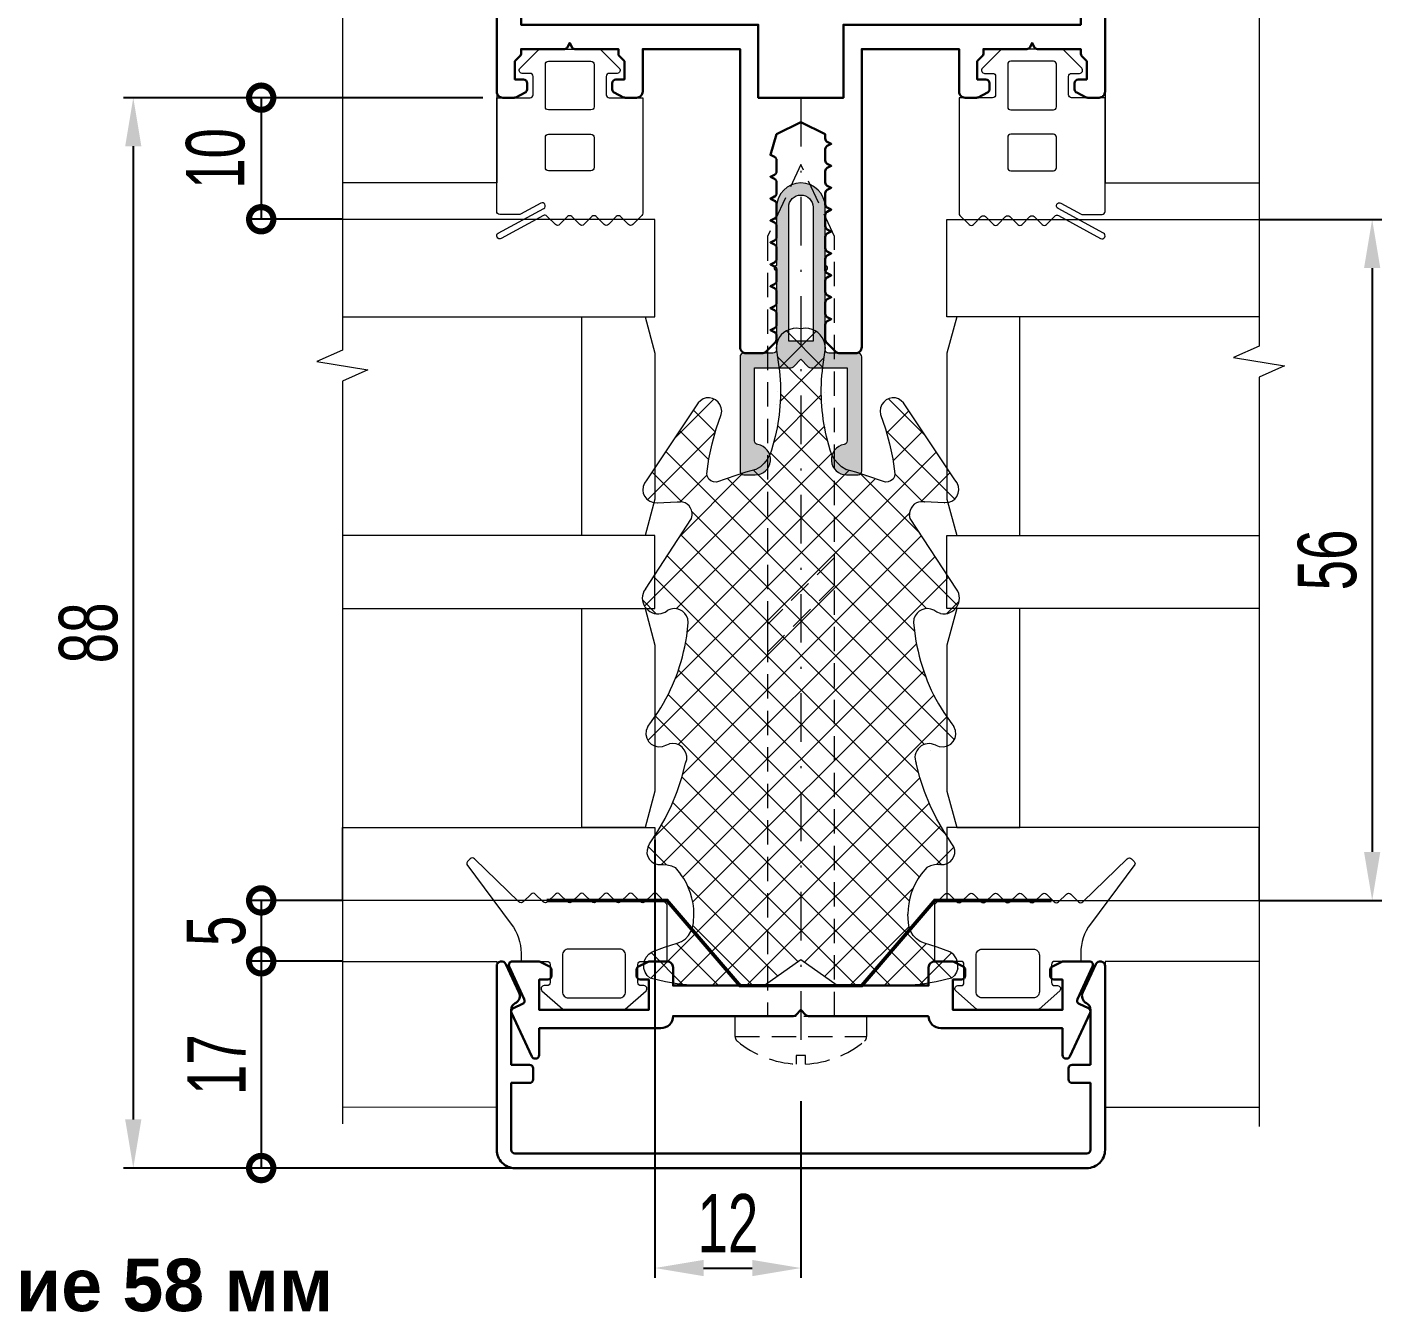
# Model space of a CAD drawing. Extents: x -37 to 8820, y -336 to 478.
# Drawn here: x 3818.7 to 3888.2, y 185.9 to 251.9 of the extents above; entities that cross this region are included whole.
import ezdxf

# ---------------------------------------------------------------- set-up
doc = ezdxf.new("R2010")
doc.units = 0
doc.header["$LTSCALE"] = 5
doc.linetypes.add('DASHDOT', pattern=[1, 0.5, -0.25, 0, -0.25])
doc.linetypes.add('HIDDEN', pattern=[0.375, 0.25, -0.125])
doc.layers.get('0').update_dxf_attribs({"linetype": 'CONTINUOUS', "lineweight": 30})
doc.layers.get('DEFPOINTS').update_dxf_attribs({"linetype": 'CONTINUOUS'})
for name, color, linetype, lineweight in [('1', 6, 'DASHDOT', 13), ('2', 3, 'HIDDEN', 13), ('Dimentions', 5, 'CONTINUOUS', 15), ('Glass', 5, 'CONTINUOUS', 20), ('Герлен', 7, 'CONTINUOUS', 60), ('Зигзаг', 1, 'CONTINUOUS', 15), ('Конструкции', 252, 'CONTINUOUS', 20), ('Текстовый', 7, 'CONTINUOUS', 9), ('Уплотнители', 1, 'CONTINUOUS', 20), ('Штриховка', 1, 'CONTINUOUS', 5)]:
    doc.layers.add(name, color=color, linetype=linetype, lineweight=lineweight)
doc.styles.add('3', font='RUSS.SHX', dxfattribs={"width": 0.7, "height": 3})
doc.styles.add('Каталожный', font='arial.ttf', dxfattribs={"height": 2.5})
doc.dimstyles.new('MX1_6', dxfattribs={"dimtxt": 3, "dimasz": 2.5, "dimexe": 0.5, "dimexo": 0, "dimgap": 0.8, "dimtad": 1, "dimlfac": 1.6, "dimdsep": 46, "dimtxsty": '3', "dimcen": 0, "dimclrd": 256, "dimclre": 256, "dimclrt": 256, "dimaunit": 1, "dimadec": 0, "dimazin": 0, "dimtfac": 1, "dimtmove": 0, "dimatfit": 1, "dimfxl": 1, "dimtvp": 1, "dimtolj": 1, "dimtzin": 0, "dimarcsym": 0})

# ---------------------------------------------------------------- blocks, each defined once
blk = doc.blocks.new('*D1475')
at = {"layer": 'DEFPOINTS', "color": 0, "linetype": 'Continuous', "transparency": 16777216}
for p in [(3850.901, 210.149), (3858.401, 196.717), (3858.401, 188.139)]:
    blk.add_point(p, dxfattribs=at)
at = {"layer": 'Dimentions', "linetype": 'Continuous', "lineweight": -2, "transparency": 16777216}
for p, q in [((3850.901, 210.149), (3850.901, 187.639)), ((3858.401, 196.717), (3858.401, 187.639)), ((3853.401, 188.139), (3855.901, 188.139))]:
    blk.add_line(p, q, dxfattribs=at)
at = {"layer": 'Dimentions', "linetype": 'Continuous', "transparency": 16777216}
for points in [[(3853.401, 188.556), (3853.401, 187.722), (3850.901, 188.139)], [(3855.901, 188.556), (3855.901, 187.722), (3858.401, 188.139)]]:
    blk.add_solid(points, dxfattribs=at)
at = {"layer": 'Dimentions', "linetype": 'Continuous', "transparency": 16777216, "insert": (3854.651, 190.439), "char_height": 3, "attachment_point": 5, "style": '3'}
blk.add_mtext('\\A1;12', dxfattribs=at)
blk = doc.blocks.new('*D1481')
at = {"layer": 'DEFPOINTS', "color": 0, "linetype": 'Continuous', "transparency": 16777216}
for p in [(3881.946, 242.024), (3881.946, 207.024), (3887.744, 207.024)]:
    blk.add_point(p, dxfattribs=at)
at = {"layer": 'Dimentions', "linetype": 'Continuous', "lineweight": -2, "transparency": 16777216}
for p, q in [((3881.946, 242.024), (3888.244, 242.024)), ((3887.744, 239.524), (3887.744, 209.524)), ((3881.946, 207.024), (3888.244, 207.024))]:
    blk.add_line(p, q, dxfattribs=at)
at = {"layer": 'Dimentions', "linetype": 'Continuous', "transparency": 16777216}
for points in [[(3887.327, 239.524), (3888.16, 239.524), (3887.744, 242.024)], [(3887.327, 209.524), (3888.16, 209.524), (3887.744, 207.024)]]:
    blk.add_solid(points, dxfattribs=at)
at = {"layer": 'Dimentions', "linetype": 'Continuous', "transparency": 16777216, "insert": (3885.444, 224.524), "char_height": 3, "attachment_point": 5, "rotation": 90, "style": '3'}
blk.add_mtext('\\A1;56', dxfattribs=at)
blk = doc.blocks.new('_DotSmall')
at = {"color": 0, "linetype": 'ByBlock', "const_width": 0.5}
blk.add_lwpolyline([(-0.0625, 0, 1), (0.0625, 0, 1)], format="xyb", close=True, dxfattribs=at)
blk = doc.blocks.new('*D1482')
at = {"layer": 'DEFPOINTS', "color": 0, "linetype": 'Continuous', "transparency": 16777216}
for p in [(3834.892, 207.03), (3830.681, 203.902), (3834.892, 203.902)]:
    blk.add_point(p, dxfattribs=at)
at = {"layer": 'Dimentions', "linetype": 'Continuous', "lineweight": -2, "transparency": 16777216}
for p, q in [((3834.892, 207.03), (3830.181, 207.03)), ((3830.681, 207.03), (3830.681, 203.902)), ((3834.892, 203.902), (3830.181, 203.902))]:
    blk.add_line(p, q, dxfattribs=at)
at = {"layer": 'Dimentions', "linetype": 'Continuous', "lineweight": -2, "transparency": 16777216, "xscale": 2.5, "yscale": 2.5, "zscale": 2.5}
for p, rotation in [((3830.681, 207.03), 90), ((3830.681, 203.902), 270)]:
    blk.add_blockref('_DotSmall', p, dxfattribs=dict(at, rotation=rotation))
at = {"layer": 'Dimentions', "linetype": 'Continuous', "transparency": 16777216, "insert": (3828.381, 205.466), "char_height": 3, "attachment_point": 5, "rotation": 90, "style": '3'}
blk.add_mtext('\\A1;5', dxfattribs=at)
blk = doc.blocks.new('*D1483')
at = {"layer": 'DEFPOINTS', "color": 0, "linetype": 'Continuous', "transparency": 16777216}
for p in [(3834.892, 203.902), (3830.681, 193.277), (3844.135, 193.277)]:
    blk.add_point(p, dxfattribs=at)
at = {"layer": 'Dimentions', "linetype": 'Continuous', "lineweight": -2, "transparency": 16777216}
for p, q in [((3834.892, 203.902), (3830.181, 203.902)), ((3830.681, 203.902), (3830.681, 193.277)), ((3844.135, 193.277), (3830.181, 193.277))]:
    blk.add_line(p, q, dxfattribs=at)
at = {"layer": 'Dimentions', "linetype": 'Continuous', "lineweight": -2, "transparency": 16777216, "xscale": 2.5, "yscale": 2.5, "zscale": 2.5}
for p, rotation in [((3830.681, 203.902), 90), ((3830.681, 193.277), 270)]:
    blk.add_blockref('_DotSmall', p, dxfattribs=dict(at, rotation=rotation))
at = {"layer": 'Dimentions', "linetype": 'Continuous', "transparency": 16777216, "insert": (3828.381, 198.589), "char_height": 3, "attachment_point": 5, "rotation": 90, "style": '3'}
blk.add_mtext('\\A1;17', dxfattribs=at)
blk = doc.blocks.new('*D1484')
at = {"layer": 'DEFPOINTS', "color": 0, "linetype": 'Continuous', "transparency": 16777216}
for p in [(3842.065, 248.277), (3830.681, 242.03), (3834.892, 242.03)]:
    blk.add_point(p, dxfattribs=at)
at = {"layer": 'Dimentions', "linetype": 'Continuous', "lineweight": -2, "transparency": 16777216}
for p, q in [((3842.065, 248.277), (3830.181, 248.277)), ((3830.681, 248.277), (3830.681, 242.03)), ((3834.892, 242.03), (3830.181, 242.03))]:
    blk.add_line(p, q, dxfattribs=at)
at = {"layer": 'Dimentions', "linetype": 'Continuous', "lineweight": -2, "transparency": 16777216, "xscale": 2.5, "yscale": 2.5, "zscale": 2.5}
for p, rotation in [((3830.681, 248.277), 90), ((3830.681, 242.03), 270)]:
    blk.add_blockref('_DotSmall', p, dxfattribs=dict(at, rotation=rotation))
at = {"layer": 'Dimentions', "linetype": 'Continuous', "transparency": 16777216, "insert": (3828.338, 245.153), "char_height": 3, "attachment_point": 5, "rotation": 90, "style": '3'}
blk.add_mtext('\\A1;10', dxfattribs=at)
blk = doc.blocks.new('*D1485')
at = {"layer": 'DEFPOINTS', "color": 0, "linetype": 'Continuous', "transparency": 16777216}
for p in [(3837.506, 248.277), (3824.111, 193.274), (3846.302, 193.274)]:
    blk.add_point(p, dxfattribs=at)
at = {"layer": 'Dimentions', "linetype": 'Continuous', "lineweight": -2, "transparency": 16777216}
for p, q in [((3837.506, 248.277), (3823.611, 248.277)), ((3824.111, 245.777), (3824.111, 195.774)), ((3846.302, 193.274), (3823.611, 193.274))]:
    blk.add_line(p, q, dxfattribs=at)
at = {"layer": 'Dimentions', "linetype": 'Continuous', "transparency": 16777216}
for points in [[(3823.694, 245.777), (3824.527, 245.777), (3824.111, 248.277)], [(3823.694, 195.774), (3824.527, 195.774), (3824.111, 193.274)]]:
    blk.add_solid(points, dxfattribs=at)
at = {"layer": 'Dimentions', "linetype": 'Continuous', "transparency": 16777216, "insert": (3821.811, 220.776), "char_height": 3, "attachment_point": 5, "rotation": 90, "style": '3'}
blk.add_mtext('\\A1;88', dxfattribs=at)
blk = doc.blocks.new('8')
at = {"layer": 'Уплотнители'}
for points in [[(4.564, -0.453), (4.374, -0.399), (4.197, -0.29), (4.061, -0.14), (3.871, 0.649), (3.735, 1.451), (3.68, 2.268), (3.68, 5.737), (5, 7.6), (3.68, 9.464), (3.68, 12.933), (3.735, 13.749), (3.871, 14.552), (4.061, 15.341), (4.197, 15.49), (4.374, 15.599), (4.564, 15.667), (4.768, 15.667), (4.959, 15.626), (5.149, 15.545), (5.299, 15.409), (5.421, 15.245), (5.653, 14.606), (5.857, 13.953), (5.952, 13.735), (6.088, 13.531), (6.251, 13.368), (6.455, 13.246), (6.673, 13.164), (6.904, 13.123), (7.353, 13.096)], [(10.822, 15.449), (10.972, 15.368), (11.611, 14.946), (12.264, 14.565), (12.944, 14.239), (13.651, 13.953), (14.372, 13.708), (15.107, 13.518), (15.297, 13.463)], [(16.998, 15.463), (17.134, 15.354), (17.719, 14.946)], [(24.058, 15.585), (27.69, 13.218), (27.853, 13.178)], [(33.73, 12.756), (33.621, 12.878), (29.663, 15.504)], [(5.421, 15.245), (5.421, 15.232)], [(9.91, 14.756), (9.91, 14.769), (9.91, 14.688), (9.897, 14.47), (9.829, 14.252), (9.747, 14.062), (9.407, 13.776)], [(9.91, 14.688), (9.91, 14.674)], [(15.964, 14.701), (16.032, 14.538), (16.1, 14.347)], [(22.806, 14.769), (22.874, 14.579), (22.97, 14.429)], [(28.506, 15.164), (28.493, 14.973), (28.533, 13.953), (28.547, 13.79)], [(28.493, 14.973), (28.493, 14.96)], [(5.857, 13.953), (5.857, 13.939)], [(28.533, 13.953), (28.533, 13.939)], [(21.637, 13.463), (22.344, 13.395), (22.521, 13.409)], [(27.69, 13.218), (27.69, 13.205)], [(37.457, 7.369), (37.43, 7.6), (37.457, 7.831)], [(37.43, 7.6), (37.43, 7.587)], [(30.207, 5.288), (30.207, 5.274)], [(29.894, 4.267), (29.894, 4.254)], [(3.68, 3.084), (3.68, 3.07)], [(29.554, 3.261), (29.554, 3.247)], [(5.421, -0.045), (5.653, 0.594), (5.857, 1.247), (5.952, 1.465), (6.088, 1.669), (6.251, 1.832), (6.455, 1.955), (6.673, 2.036), (6.904, 2.077), (7.353, 2.104)], [(29.663, -0.303), (33.621, 2.322), (33.73, 2.445)], [(9.91, 0.418), (9.91, 0.431), (9.91, 0.513), (9.897, 0.73), (9.829, 0.948), (9.747, 1.139), (9.407, 1.424)], [(10.822, -0.249), (10.972, -0.154), (11.611, 0.254), (12.264, 0.635), (12.944, 0.962), (13.651, 1.247), (14.372, 1.492), (15.107, 1.683)], [(22.521, 1.792), (22.344, 1.819), (21.637, 1.737)], [(24.058, -0.385), (27.69, 1.982), (27.853, 2.023)], [(28.506, 0.037), (28.493, 0.227), (28.533, 1.247), (28.547, 1.424)], [(22.806, 0.431), (22.874, 0.622), (22.97, 0.771)], [(28.533, 1.247), (28.533, 1.234)], [(9.91, 0.513), (9.91, 0.499)], [(16.032, 0.662), (16.032, 0.676), (15.964, 0.499)], [(17.719, 0.254), (17.134, -0.154), (16.998, -0.263)], [(28.493, 0.227), (28.493, 0.214)]]:
    blk.add_lwpolyline(points, dxfattribs=at)
for points in [[(36.668, 8.838), (36.437, 8.865), (36.206, 8.838), (35.485, 8.729, -0.091156), (31.894, 8.92), (31.2, 9.11), (30.955, 9.192), (30.724, 9.328), (30.52, 9.491), (30.343, 9.682), (30.207, 9.913), (30.071, 10.43), (29.894, 10.933), (29.554, 11.94), (29.567, 12.089), (29.622, 12.225), (29.703, 12.334), (29.839, 12.402), (29.975, 12.429), (30.751, 12.321), (31.526, 12.157), (32.288, 11.953), (33.036, 11.695), (33.199, 11.668), (33.376, 11.695)], [(33.376, 3.506), (33.199, 3.533), (33.036, 3.506), (32.288, 3.247), (31.526, 3.043), (30.751, 2.88), (29.975, 2.771), (29.839, 2.798), (29.703, 2.866), (29.622, 2.989), (29.567, 3.111), (29.554, 3.261), (29.894, 4.267), (30.071, 4.771), (30.207, 5.288), (30.343, 5.519), (30.52, 5.709), (30.724, 5.873), (30.955, 6.009), (31.2, 6.09), (31.894, 6.281, -0.091156), (35.485, 6.471), (36.206, 6.362), (36.437, 6.335), (36.668, 6.362)]]:
    blk.add_lwpolyline(points, format="xyb", dxfattribs=at)
blk.add_arc((15.392, 1.016), 0.725, 331.99667, 113.16431, dxfattribs=at)
for points in [[(24.058, 15.585), (23.459, 16.04), (22.64, 15.46), (22.806, 14.769)], [(10.822, 15.449), (10.369, 15.667), (9.833, 15.267), (9.91, 14.769)], [(16.998, 15.463), (16.427, 15.767), (15.857, 15.321), (15.964, 14.701)], [(29.663, 15.504), (29.248, 15.908), (28.628, 15.716), (28.506, 15.164)], [(17.719, 14.946), (18.983, 14.136), (20.16, 13.714), (21.637, 13.463)], [(15.297, 13.463), (15.764, 13.391), (16.248, 13.874), (16.1, 14.347)], [(22.521, 13.409), (22.967, 13.534), (23.185, 14.019), (22.97, 14.429)], [(7.353, 13.096), (8.067, 13.091), (8.843, 13.335), (9.407, 13.776)], [(27.853, 13.178), (28.197, 13.147), (28.548, 13.438), (28.547, 13.79)], [(33.376, 11.695), (33.831, 11.794), (34.061, 12.406), (33.73, 12.756)], [(37.457, 7.831), (37.473, 8.291), (37.108, 8.76), (36.668, 8.838)], [(36.668, 6.362), (37.144, 6.495), (37.453, 6.867), (37.457, 7.369)], [(33.73, 2.445), (34.061, 2.795), (33.831, 3.407), (33.376, 3.506)], [(9.407, 1.424), (8.843, 1.865), (8.067, 2.11), (7.353, 2.104)], [(21.637, 1.737), (20.247, 1.506), (18.893, 1.044), (17.719, 0.254)], [(22.97, 0.771), (23.178, 1.188), (22.985, 1.656), (22.521, 1.792)], [(28.547, 1.424), (28.539, 1.77), (28.192, 2.053), (27.853, 2.023)], [(9.91, 0.431), (9.838, -0.072), (10.367, -0.465), (10.822, -0.249)], [(15.964, 0.499), (15.857, -0.121), (16.427, -0.566), (16.998, -0.263)], [(22.806, 0.431), (22.64, -0.26), (23.459, -0.84), (24.058, -0.385)], [(28.506, 0.037), (28.599, -0.505), (29.286, -0.692), (29.663, -0.303)], [(4.564, -0.453), (4.927, -0.512), (5.235, -0.363), (5.421, -0.045)]]:
    blk.add_open_spline(points, degree=3, dxfattribs=at)

msp = doc.modelspace()

# ---------------------------------------------------------------- hatches: boundary and pattern name
at = {"layer": 'Штриховка'}
h = msp.add_hatch(color=256, dxfattribs=at)
edge = h.paths.add_edge_path(flags=16)
edge.add_line((3857.7756, 235.7741), (3857.7756, 242.6491))
edge.add_arc((3858.4006, 242.6491), 0.625, 0, 180, ccw=False)
edge.add_line((3859.0256, 242.6491), (3859.0256, 235.7741))
edge.add_line((3859.0256, 235.7741), (3857.7756, 235.7741))
edge = h.paths.add_edge_path()
edge.add_arc((3860.7443, 229.6803), 0.7813, 99.281799, 270)
edge.add_line((3860.7443, 228.8991), (3861.3381, 228.8991))
edge.add_arc((3861.3381, 229.0866), 0.1875, 270, 360)
edge.add_line((3861.5256, 229.0866), (3861.5256, 234.9616))
edge.add_arc((3861.3381, 234.9616), 0.1875, 0, 90)
edge.add_line((3861.3381, 235.1491), (3859.8381, 235.1491))
edge.add_arc((3859.8381, 235.3366), 0.1875, 180, 270, ccw=False)
edge.add_line((3859.6506, 235.3366), (3859.6506, 239.3991))
edge.add_arc((3859.6506, 239.5241), 0.125, 270, 450)
edge.add_line((3859.6506, 239.6491), (3859.6506, 242.6491))
edge.add_arc((3858.4006, 242.6491), 1.25, 0, 180)
edge.add_line((3857.1506, 242.6491), (3857.1506, 239.6491))
edge.add_arc((3857.1506, 239.5241), 0.125, 90, 270)
edge.add_line((3857.1506, 239.3991), (3857.1506, 235.3366))
edge.add_arc((3856.9631, 235.3366), 0.1875, 270, 360, ccw=False)
edge.add_line((3856.9631, 235.1491), (3855.4631, 235.1491))
edge.add_arc((3855.4631, 234.9616), 0.1875, 90, 180)
edge.add_line((3855.2756, 234.9616), (3855.2756, 229.0866))
edge.add_arc((3855.4631, 229.0866), 0.1875, 180, 270)
edge.add_line((3855.4631, 228.8991), (3856.0568, 228.8991))
edge.add_arc((3856.0568, 229.6803), 0.7812, 270, 440.718201)
edge.add_arc((3856.2131, 230.6364), 0.1875, 180, 260.718201, ccw=False)
edge.add_line((3856.0256, 230.6364), (3856.0256, 234.3991))
edge.add_line((3856.0256, 234.3991), (3857.8854, 234.3991))
edge.add_arc((3857.8854, 234.5866), 0.1875, 270, 315)
edge.add_line((3858.018, 234.454), (3858.4006, 234.8366))
edge.add_line((3858.4006, 234.8366), (3858.7832, 234.454))
edge.add_arc((3858.9157, 234.5866), 0.1875, 225, 270)
edge.add_line((3858.9157, 234.3991), (3860.7756, 234.3991))
edge.add_line((3860.7756, 234.3991), (3860.7756, 230.6364))
edge.add_arc((3860.5881, 230.6364), 0.1875, 279.281799, 360, ccw=False)
at = {"layer": 'Штриховка', "lineweight": 5}
h = msp.add_hatch(dxfattribs=at)
h.set_pattern_fill('NET', color=256, scale=10, angle=135, style=0)
h.set_pattern_definition([(135, (1689.3771, -6892.1208), (-0.88388348, -0.88388348), []), (225, (1689.3771, -6892.1208), (0.88388348, -0.88388348), [])])
h.paths.add_polyline_path([(3852.8584, 205.7642), (3852.8368, 205.6418), (3852.7552, 205.4242), (3852.6327, 205.2201), (3852.4695, 205.0569), (3852.2654, 204.9208), (3852.0478, 204.8256), (3851.3948, 204.6216), (3850.7555, 204.3903), (3850.5922, 204.2679), (3850.4562, 204.1182), (3850.3746, 203.9278), (3850.3338, 203.7373), (3850.3338, 203.5333), (3850.4018, 203.3428), (3850.5106, 203.166), (3850.6602, 203.03), (3851.4492, 202.8395), (3852.2518, 202.7035), (3853.068, 202.6491), (3856.5369, 202.6491), (3858.4006, 203.9686), (3858.4006, 205.7642)])
edge = h.paths.add_edge_path()
edge.add_line((3851.7621, 211.913), (3851.4356, 211.2328))
edge.add_line((3851.4356, 211.2328), (3851.0547, 210.5798))
edge.add_line((3851.0547, 210.5798), (3850.633, 209.9405))
edge.add_line((3850.633, 209.9405), (3850.5514, 209.7908))
edge.add_spline(control_points=[(3850.5514, 209.7908), (3850.3333, 209.3381), (3850.7335, 208.8023), (3851.2316, 208.8794)], knot_values=[0, 0, 0, 0, 1, 1, 1, 1], degree=3, periodic=0)
edge.add_line((3851.2316, 208.8794), (3851.2452, 208.8794))
edge.add_line((3851.2452, 208.8794), (3851.3132, 208.8794))
edge.add_line((3851.3132, 208.8794), (3851.5309, 208.8658))
edge.add_line((3851.5309, 208.8658), (3851.7485, 208.7978))
edge.add_line((3851.7485, 208.7978), (3851.939, 208.7162))
edge.add_line((3851.939, 208.7162), (3852.2246, 208.3761))
edge.add_spline(control_points=[(3852.2246, 208.3761), (3852.6656, 207.812), (3852.9102, 207.0359), (3852.9048, 206.322)], knot_values=[0, 0, 0, 0, 1, 1, 1, 1], degree=3, periodic=0)
edge.add_line((3852.9048, 206.322), (3852.8776, 205.8731))
edge.add_line((3852.8776, 205.8731), (3852.8584, 205.7642))
edge.add_line((3852.8584, 205.7642), (3858.4006, 205.7642))
edge.add_line((3858.4006, 205.7642), (3858.4006, 211.913))
edge.add_line((3858.4006, 211.913), (3851.7621, 211.913))
edge = h.paths.add_edge_path()
edge.add_line((3855.0677, 228.8628), (3854.0611, 228.5227))
edge.add_line((3854.0611, 228.5227), (3853.9115, 228.5363))
edge.add_line((3853.9115, 228.5363), (3853.7754, 228.5907))
edge.add_line((3853.7754, 228.5907), (3853.6666, 228.6723))
edge.add_line((3853.6666, 228.6723), (3853.5986, 228.8084))
edge.add_line((3853.5986, 228.8084), (3853.5714, 228.9444))
edge.add_line((3853.5714, 228.9444), (3853.6802, 229.7198))
edge.add_line((3853.6802, 229.7198), (3853.8434, 230.4952))
edge.add_line((3853.8434, 230.4952), (3854.0475, 231.257))
edge.add_line((3854.0475, 231.257), (3854.306, 232.0052))
edge.add_line((3854.306, 232.0052), (3854.3332, 232.1684))
edge.add_line((3854.3332, 232.1684), (3854.306, 232.3453))
edge.add_spline(control_points=[(3854.306, 232.3453), (3854.2069, 232.8001), (3853.595, 233.0295), (3853.2449, 232.6989)], knot_values=[0, 0, 0, 0, 1, 1, 1, 1], degree=3, periodic=0)
edge.add_line((3853.2449, 232.6989), (3853.1225, 232.5901))
edge.add_line((3853.1225, 232.5901), (3850.497, 228.6315))
edge.add_spline(control_points=[(3850.497, 228.6315), (3850.0932, 228.2166), (3850.2848, 227.5965), (3850.8371, 227.4752)], knot_values=[0, 0, 0, 0, 1, 1, 1, 1], degree=3, periodic=0)
edge.add_line((3850.8371, 227.4752), (3851.0275, 227.4616))
edge.add_line((3851.0275, 227.4616), (3852.0478, 227.5024))
edge.add_line((3852.0478, 227.5024), (3852.211, 227.5161))
edge.add_spline(control_points=[(3852.211, 227.5161), (3852.5631, 227.5174), (3852.8533, 227.1658), (3852.8232, 226.8223)], knot_values=[0, 0, 0, 0, 1, 1, 1, 1], degree=3, periodic=0)
edge.add_line((3852.8281, 226.8421), (3852.7824, 226.659))
edge.add_line((3852.7824, 226.659), (3850.4154, 223.0269))
edge.add_spline(control_points=[(3850.4154, 223.0269), (3849.9608, 222.4279), (3850.5405, 221.6092), (3851.2316, 221.7754)], knot_values=[0, 0, 0, 0, 1, 1, 1, 1], degree=3, periodic=0)
edge.add_line((3851.2316, 221.7754), (3851.422, 221.8434))
edge.add_line((3851.422, 221.8434), (3851.5717, 221.9387))
edge.add_spline(control_points=[(3851.5717, 221.9387), (3851.982, 222.1538), (3852.4668, 221.9362), (3852.5919, 221.4898)], knot_values=[0, 0, 0, 0, 1, 1, 1, 1], degree=3, periodic=0)
edge.add_line((3852.5919, 221.4898), (3852.6055, 221.3129))
edge.add_line((3852.6055, 221.3129), (3852.5375, 220.6055))
edge.add_spline(control_points=[(3852.5375, 220.6055), (3852.2868, 219.1293), (3851.8653, 217.952), (3851.0547, 216.6878)], knot_values=[0, 0, 0, 0, 1, 1, 1, 1], degree=3, periodic=0)
edge.add_line((3851.0547, 216.6878), (3850.6466, 216.1028))
edge.add_line((3850.6466, 216.1028), (3850.5378, 215.9668))
edge.add_spline(control_points=[(3850.5378, 215.9668), (3850.234, 215.3957), (3850.6797, 214.8261), (3851.2996, 214.9329)], knot_values=[0, 0, 0, 0, 1, 1, 1, 1], degree=3, periodic=0)
edge.add_line((3851.2996, 214.9329), (3851.4628, 215.0009))
edge.add_line((3851.4628, 215.0009), (3851.6533, 215.069))
edge.add_spline(control_points=[(3851.6533, 215.069), (3852.1265, 215.217), (3852.6098, 214.7334), (3852.5375, 214.2664)], knot_values=[0, 0, 0, 0, 1, 1, 1, 1], degree=3, periodic=0)
edge.add_line((3852.5417, 214.2809), (3852.4831, 214.0759))
edge.add_line((3852.4831, 214.0759), (3852.2927, 213.3413))
edge.add_line((3852.2927, 213.3413), (3852.0478, 212.6203))
edge.add_line((3852.0478, 212.6203), (3851.7621, 211.913))
edge.add_line((3851.7621, 211.913), (3865.039, 211.913))
edge.add_line((3865.039, 211.913), (3864.7534, 212.6203))
edge.add_line((3864.7534, 212.6203), (3864.5085, 213.3413))
edge.add_line((3864.5085, 213.3413), (3864.318, 214.0759))
edge.add_arc((3864.9844, 214.361), 0.7248, 61.996669, 203.164313, ccw=False)
edge.add_line((3865.3247, 215.0009), (3865.5015, 214.9329))
edge.add_spline(control_points=[(3865.5015, 214.9329), (3866.1214, 214.8261), (3866.5671, 215.3957), (3866.2633, 215.9668)], knot_values=[0, 0, 0, 0, 1, 1, 1, 1], degree=3, periodic=0)
edge.add_line((3866.2633, 215.9668), (3866.1545, 216.1028))
edge.add_line((3866.1545, 216.1028), (3865.7464, 216.6878))
edge.add_spline(control_points=[(3865.7464, 216.6878), (3864.9565, 217.8622), (3864.4951, 219.2164), (3864.2636, 220.6055)], knot_values=[0, 0, 0, 0, 1, 1, 1, 1], degree=3, periodic=0)
edge.add_line((3864.2636, 220.6055), (3864.182, 221.3129))
edge.add_line((3864.182, 221.3129), (3864.2092, 221.4898))
edge.add_spline(control_points=[(3864.2092, 221.4898), (3864.345, 221.9541), (3864.8123, 222.1472), (3865.2295, 221.9387)], knot_values=[0, 0, 0, 0, 1, 1, 1, 1], degree=3, periodic=0)
edge.add_line((3865.2295, 221.9387), (3865.3791, 221.8434))
edge.add_line((3865.3791, 221.8434), (3865.5696, 221.7754))
edge.add_spline(control_points=[(3865.5696, 221.7754), (3866.2606, 221.6092), (3866.8403, 222.4279), (3866.3858, 223.0269)], knot_values=[0, 0, 0, 0, 1, 1, 1, 1], degree=3, periodic=0)
edge.add_line((3866.3858, 223.0269), (3864.0188, 226.659))
edge.add_line((3864.0188, 226.659), (3863.978, 226.8223))
edge.add_spline(control_points=[(3863.978, 226.8223), (3863.9483, 227.1615), (3864.2303, 227.5079), (3864.5765, 227.5161)], knot_values=[0, 0, 0, 0, 1, 1, 1, 1], degree=3, periodic=0)
edge.add_line((3864.5765, 227.5161), (3864.7534, 227.5024))
edge.add_line((3864.7534, 227.5024), (3865.7736, 227.4616))
edge.add_line((3865.7736, 227.4616), (3865.9641, 227.4752))
edge.add_spline(control_points=[(3865.9641, 227.4752), (3866.5055, 227.5682), (3866.6925, 228.2547), (3866.3041, 228.6315)], knot_values=[0, 0, 0, 0, 1, 1, 1, 1], degree=3, periodic=0)
edge.add_line((3866.3041, 228.6315), (3863.6787, 232.5901))
edge.add_line((3863.6787, 232.5901), (3863.5563, 232.6989))
edge.add_spline(control_points=[(3863.5563, 232.6989), (3863.2062, 233.0295), (3862.5943, 232.8001), (3862.4952, 232.3453)], knot_values=[0, 0, 0, 0, 1, 1, 1, 1], degree=3, periodic=0)
edge.add_line((3862.4952, 232.3453), (3862.468, 232.1684))
edge.add_line((3862.468, 232.1684), (3862.4952, 232.0052))
edge.add_line((3862.4952, 232.0052), (3862.7537, 231.257))
edge.add_line((3862.7537, 231.257), (3862.9577, 230.4952))
edge.add_line((3862.9577, 230.4952), (3863.1209, 229.7198))
edge.add_line((3863.1209, 229.7198), (3863.2298, 228.9444))
edge.add_line((3863.2298, 228.9444), (3863.2026, 228.8084))
edge.add_line((3863.2026, 228.8084), (3863.1346, 228.6723))
edge.add_line((3863.1346, 228.6723), (3863.0121, 228.5907))
edge.add_line((3863.0121, 228.5907), (3862.8897, 228.5363))
edge.add_line((3862.8897, 228.5363), (3862.7401, 228.5227))
edge.add_line((3862.7401, 228.5227), (3861.7334, 228.8628))
edge.add_line((3861.7334, 228.8628), (3861.2301, 229.0396))
edge.add_line((3861.2301, 229.0396), (3860.7131, 229.1757))
edge.add_line((3860.7131, 229.1757), (3860.4819, 229.3117))
edge.add_line((3860.4819, 229.3117), (3860.2914, 229.4885))
edge.add_line((3860.2914, 229.4885), (3860.1282, 229.6926))
edge.add_line((3860.1282, 229.6926), (3859.9922, 229.9239))
edge.add_line((3859.9922, 229.9239), (3859.9105, 230.1687))
edge.add_line((3859.9105, 230.1687), (3859.7201, 230.8625))
edge.add_arc((3869.3924, 233.1761), 9.9451, 172.618691, 193.452448, ccw=False)
edge.add_line((3859.5297, 234.4538), (3859.6385, 235.1748))
edge.add_line((3859.6385, 235.1748), (3859.6657, 235.406))
edge.add_line((3859.6657, 235.406), (3859.6385, 235.6373))
edge.add_spline(control_points=[(3859.6385, 235.6373), (3859.5061, 236.1125), (3859.1333, 236.4217), (3858.6318, 236.4263)], knot_values=[0, 0, 0, 0, 1, 1, 1, 1], degree=3, periodic=0)
edge.add_line((3858.6318, 236.4263), (3858.4006, 236.3991))
edge.add_line((3858.4006, 236.3991), (3858.1693, 236.4263))
edge.add_spline(control_points=[(3858.1693, 236.4263), (3857.7102, 236.4421), (3857.2411, 236.0773), (3857.1627, 235.6373)], knot_values=[0, 0, 0, 0, 1, 1, 1, 1], degree=3, periodic=0)
edge.add_line((3857.1627, 235.6373), (3857.1355, 235.406))
edge.add_line((3857.1355, 235.406), (3857.1627, 235.1748))
edge.add_line((3857.1627, 235.1748), (3857.2715, 234.4538))
edge.add_arc((3847.4088, 233.1761), 9.9451, 346.547552, 367.381309, ccw=False)
edge.add_line((3857.081, 230.8625), (3856.8906, 230.1687))
edge.add_line((3856.8906, 230.1687), (3856.809, 229.9239))
edge.add_line((3856.809, 229.9239), (3856.6729, 229.6926))
edge.add_line((3856.6729, 229.6926), (3856.5097, 229.4885))
edge.add_line((3856.5097, 229.4885), (3856.3193, 229.3117))
edge.add_line((3856.3193, 229.3117), (3856.088, 229.1757))
edge.add_line((3856.088, 229.1757), (3855.5711, 229.0396))
edge.add_line((3855.5711, 229.0396), (3855.0677, 228.8628))
edge = h.paths.add_edge_path()
edge.add_line((3858.4006, 211.913), (3858.4006, 205.7642))
edge.add_line((3858.4006, 205.7642), (3863.9428, 205.7642))
edge.add_line((3863.9428, 205.7642), (3863.9235, 205.8731))
edge.add_line((3863.9235, 205.8731), (3863.8963, 206.322))
edge.add_spline(control_points=[(3863.8963, 206.322), (3863.8909, 207.0359), (3864.1355, 207.8122), (3864.5765, 208.3761)], knot_values=[0, 0, 0, 0, 1, 1, 1, 1], degree=3, periodic=0)
edge.add_line((3864.5765, 208.3761), (3864.8622, 208.7162))
edge.add_line((3864.8622, 208.7162), (3865.0526, 208.7978))
edge.add_line((3865.0526, 208.7978), (3865.2703, 208.8658))
edge.add_line((3865.2703, 208.8658), (3865.4879, 208.8794))
edge.add_line((3865.4879, 208.8794), (3865.5015, 208.8794))
edge.add_line((3865.5015, 208.8794), (3865.5696, 208.8794))
edge.add_spline(control_points=[(3865.5696, 208.8794), (3866.0731, 208.8066), (3866.4658, 209.3363), (3866.2497, 209.7908)], knot_values=[0, 0, 0, 0, 1, 1, 1, 1], degree=3, periodic=0)
edge.add_line((3866.2497, 209.7908), (3866.1545, 209.9405))
edge.add_line((3866.1545, 209.9405), (3865.7464, 210.5798))
edge.add_line((3865.7464, 210.5798), (3865.3655, 211.2328))
edge.add_line((3865.3655, 211.2328), (3865.039, 211.913))
edge.add_line((3865.039, 211.913), (3858.4006, 211.913))
edge = h.paths.add_edge_path()
edge.add_line((3858.4006, 205.7642), (3858.4006, 203.9686))
edge.add_line((3858.4006, 203.9686), (3860.2642, 202.6491))
edge.add_line((3860.2642, 202.6491), (3860.2778, 202.6491))
edge.add_line((3860.2778, 202.6491), (3863.7331, 202.6491))
edge.add_line((3863.7331, 202.6491), (3864.5493, 202.7035))
edge.add_line((3864.5493, 202.7035), (3865.3519, 202.8395))
edge.add_line((3865.3519, 202.8395), (3866.1409, 203.03))
edge.add_line((3866.1409, 203.03), (3866.2905, 203.166))
edge.add_line((3866.2905, 203.166), (3866.3994, 203.3428))
edge.add_line((3866.3994, 203.3428), (3866.4538, 203.5333))
edge.add_spline(control_points=[(3866.4538, 203.5333), (3866.5132, 203.896), (3866.364, 204.2039), (3866.0457, 204.3903)], knot_values=[0, 0, 0, 0, 1, 1, 1, 1], degree=3, periodic=0)
edge.add_line((3866.0457, 204.3903), (3865.4063, 204.6216))
edge.add_line((3865.4063, 204.6216), (3864.7534, 204.8256))
edge.add_line((3864.7534, 204.8256), (3864.5357, 204.9208))
edge.add_line((3864.5357, 204.9208), (3864.3316, 205.0569))
edge.add_line((3864.3316, 205.0569), (3864.1684, 205.2201))
edge.add_line((3864.1684, 205.2201), (3864.046, 205.4242))
edge.add_line((3864.046, 205.4242), (3863.9644, 205.6418))
edge.add_line((3863.9644, 205.6418), (3863.9428, 205.7642))
edge.add_line((3863.9428, 205.7642), (3858.4006, 205.7642))

# ---------------------------------------------------------------- linework, layer by layer
msp.add_lwpolyline([(3842.7756, 260.0379), (3842.7756, 248.5866, 0.4142136), (3843.0881, 248.2741), (3843.6688, 248.2741, 0.1164338), (3843.7527, 248.2939), (3844.2344, 248.5347, 0.284079), (3844.3381, 248.7024), (3844.3381, 249.0241, 0.4142136), (3844.1506, 249.2116), (3843.7131, 249.2116), (3843.7131, 250.1491), (3843.9707, 250.4066, 0.1989124), (3844.0256, 250.5392), (3844.0256, 250.7741), (3846.2534, 250.7741, 0.284079), (3846.4211, 250.8777), (3846.5256, 251.0866), (3846.63, 250.8777, 0.284079), (3846.7977, 250.7741), (3849.0256, 250.7741), (3849.0256, 250.5392, 0.1989124), (3849.0805, 250.4066), (3849.3381, 250.1491), (3849.3381, 249.2116), (3848.9006, 249.2116, 0.4142136), (3848.7131, 249.0241), (3848.7131, 248.7024, 0.284079), (3848.8167, 248.5347), (3849.2985, 248.2939, 0.1164338), (3849.3823, 248.2741), (3849.9631, 248.2741, 0.4142136), (3850.2756, 248.5866), (3850.2756, 250.7741), (3855.2756, 250.7741), (3855.2756, 235.4616, 0.4142136), (3855.5881, 235.1491), (3856.4479, 235.1491, 0.1989124), (3856.5805, 235.204), (3857.0957, 235.7191, 0.1989124), (3857.1506, 235.8517), (3857.1506, 236.0644, 0.284079), (3857.0469, 236.2321), (3856.8381, 236.3366), (3857.0469, 236.441, 0.284079), (3857.1506, 236.6087), (3857.1506, 237.1894, 0.284079), (3857.0469, 237.3571), (3856.8381, 237.4616), (3857.0469, 237.566, 0.284079), (3857.1506, 237.7337), (3857.1506, 238.3144, 0.284079), (3857.0469, 238.4821), (3856.8381, 238.5866), (3857.0469, 238.691, 0.284079), (3857.1506, 238.8587), (3857.1506, 239.4394, 0.284079), (3857.0469, 239.6071), (3856.8381, 239.7116), (3857.0469, 239.816, 0.284079), (3857.1506, 239.9837), (3857.1506, 240.5644, 0.284079), (3857.0469, 240.7321), (3856.8381, 240.8366), (3857.0469, 240.941, 0.284079), (3857.1506, 241.1087), (3857.1506, 241.6894, 0.284079), (3857.0469, 241.8571), (3856.8381, 241.9616), (3857.0469, 242.066, 0.284079), (3857.1506, 242.2337), (3857.1506, 242.8144, 0.284079), (3857.0469, 242.9821), (3856.8381, 243.0866), (3857.0469, 243.191, 0.284079), (3857.1506, 243.3587), (3857.1506, 243.9394, 0.284079), (3857.0469, 244.1071), (3856.8381, 244.2116), (3857.0469, 244.316, 0.284079), (3857.1506, 244.4837), (3857.1506, 245.0644, 0.284079), (3857.0469, 245.2321), (3856.8381, 245.3366), (3857.1506, 246.3991), (3858.4006, 247.0241), (3859.6506, 246.3991), (3859.6506, 246.1712, 0.284079), (3859.7542, 246.0035), (3859.9631, 245.8991), (3859.7542, 245.7946, 0.284079), (3859.6506, 245.6269), (3859.6506, 245.0462, 0.284079), (3859.7542, 244.8785), (3859.9631, 244.7741), (3859.7542, 244.6696, 0.284079), (3859.6506, 244.5019), (3859.6506, 243.9212, 0.284079), (3859.7542, 243.7535), (3859.9631, 243.6491), (3859.7542, 243.5446, 0.284079), (3859.6506, 243.3769), (3859.6506, 242.7962, 0.284079), (3859.7542, 242.6285), (3859.9631, 242.5241), (3859.7542, 242.4196, 0.284079), (3859.6506, 242.2519), (3859.6506, 241.6712, 0.284079), (3859.7542, 241.5035), (3859.9631, 241.3991), (3859.7542, 241.2946, 0.284079), (3859.6506, 241.1269), (3859.6506, 240.5462, 0.284079), (3859.7542, 240.3785), (3859.9631, 240.2741), (3859.7542, 240.1696, 0.284079), (3859.6506, 240.0019), (3859.6506, 239.4212, 0.284079), (3859.7542, 239.2535), (3859.9631, 239.1491), (3859.7542, 239.0446, 0.284079), (3859.6506, 238.8769), (3859.6506, 238.2962, 0.284079), (3859.7542, 238.1285), (3859.9631, 238.0241), (3859.7542, 237.9196, 0.284079), (3859.6506, 237.7519), (3859.6506, 237.1712, 0.284079), (3859.7542, 237.0035), (3859.9631, 236.8991), (3859.7542, 236.7946, 0.284079), (3859.6506, 236.6269), (3859.6506, 235.8517, 0.1989124), (3859.7055, 235.7191), (3860.2207, 235.204, 0.1989124), (3860.3532, 235.1491), (3861.2131, 235.1491, 0.4142136), (3861.5256, 235.4616), (3861.5256, 250.7741), (3866.5256, 250.7741), (3866.5256, 248.5866, 0.4142136), (3866.8381, 248.2741), (3867.4188, 248.2741, 0.1164338), (3867.5027, 248.2939), (3867.9844, 248.5347, 0.284079), (3868.0881, 248.7024), (3868.0881, 249.0241, 0.4142136), (3867.9006, 249.2116), (3867.4631, 249.2116), (3867.4631, 250.1491), (3867.7207, 250.4066, 0.1989124), (3867.7756, 250.5392), (3867.7756, 250.7741), (3870.0034, 250.7741, 0.284079), (3870.1711, 250.8777), (3870.2756, 251.0866), (3870.38, 250.8777, 0.284079), (3870.5477, 250.7741), (3872.7756, 250.7741), (3872.7756, 250.5392, 0.1989124), (3872.8305, 250.4066), (3873.0881, 250.1491), (3873.0881, 249.2116), (3872.6506, 249.2116, 0.4142136), (3872.4631, 249.0241), (3872.4631, 248.7024, 0.284079), (3872.5667, 248.5347), (3873.0485, 248.2939, 0.1164338), (3873.1323, 248.2741), (3873.7131, 248.2741, 0.4142136), (3874.0256, 248.5866), (3874.0256, 260.0379)], format="xyb")
msp.add_lwpolyline([(3844.0256, 260.0379), (3844.0256, 252.0241), (3856.2131, 252.0241), (3856.2131, 248.2741), (3860.5881, 248.2741), (3860.5881, 252.0241), (3872.7756, 252.0241), (3872.7756, 260.0379)])
for points in [[(3873.2756, 198.5866), (3873.2756, 201.4124, 0.2797393), (3873.0737, 201.745, -0.4015594), (3872.8791, 202.318), (3873.549, 203.7547, -0.8025849), (3874.0256, 203.6491), (3874.0256, 194.2116, -0.4142136), (3873.0881, 193.2741), (3843.7131, 193.2741, -0.4142136), (3842.7756, 194.2116), (3842.7756, 203.6491, -0.8025849), (3843.2522, 203.7547), (3843.9221, 202.318, -0.4015594), (3843.7275, 201.745, 0.2797393), (3843.5256, 201.4124), (3843.5256, 198.5866), (3844.4631, 198.5866, -0.4142136), (3844.6506, 198.3991), (3844.6506, 197.8366, -0.4142136), (3844.4631, 197.6491), (3843.5256, 197.6491), (3843.5256, 194.2116, 0.4142136), (3843.7131, 194.0241), (3873.0881, 194.0241, 0.4142136), (3873.2756, 194.2116), (3873.2756, 197.6491), (3872.3381, 197.6491, -0.4142136), (3872.1506, 197.8366), (3872.1506, 198.3991, -0.4142136), (3872.3381, 198.5866)], [(3864.9631, 201.0866), (3858.7907, 201.0866, -0.1989124), (3858.6582, 201.1415), (3858.4006, 201.3991), (3858.143, 201.1415, -0.1989124), (3858.0104, 201.0866), (3851.8381, 201.0866, -0.4142136), (3851.2131, 200.4616), (3844.9631, 200.4616), (3844.9631, 199.0866, -0.4142136), (3844.7756, 198.8991), (3844.7566, 198.8991, -0.2914734), (3844.5866, 199.0073), (3843.5431, 201.2451, -0.4142136), (3843.6338, 201.4943), (3844.1056, 201.7143, 0.4142136), (3844.1963, 201.9635), (3843.4181, 203.6323, -0.5486188), (3843.5881, 203.8991), (3844.9188, 203.8991, -0.1164338), (3845.0027, 203.8793), (3845.4844, 203.6384, -0.284079), (3845.5881, 203.4707), (3845.5881, 203.1491, -0.4142136), (3845.4006, 202.9616), (3844.9631, 202.9616), (3844.9631, 201.3991), (3850.5881, 201.3991), (3850.5881, 202.9616), (3850.1506, 202.9616, -0.4142136), (3849.9631, 203.1491), (3849.9631, 203.4707, -0.284079), (3850.0667, 203.6384), (3850.5485, 203.8793, -0.1164338), (3850.6323, 203.8991), (3851.5256, 203.8991, -0.4142136), (3851.8381, 203.5866), (3851.8381, 202.6491), (3864.9631, 202.6491), (3864.9631, 203.5866, -0.4142136), (3865.2756, 203.8991), (3866.1688, 203.8991, -0.1164338), (3866.2527, 203.8793), (3866.7344, 203.6384, -0.284079), (3866.8381, 203.4707), (3866.8381, 203.1491, -0.4142136), (3866.6506, 202.9616), (3866.2131, 202.9616), (3866.2131, 201.3991), (3871.8381, 201.3991), (3871.8381, 202.9616), (3871.4006, 202.9616, -0.4142136), (3871.2131, 203.1491), (3871.2131, 203.4707, -0.284079), (3871.3167, 203.6384), (3871.7985, 203.8793, -0.1164338), (3871.8823, 203.8991), (3873.2131, 203.8991, -0.5486188), (3873.383, 203.6323), (3872.6048, 201.9635, 0.4142136), (3872.6955, 201.7143), (3873.1673, 201.4943, -0.4142136), (3873.258, 201.2451), (3872.2145, 199.0073, -0.2914734), (3872.0446, 198.8991), (3872.0256, 198.8991, -0.4142136), (3871.8381, 199.0866), (3871.8381, 200.4616), (3865.5881, 200.4616, -0.4142136)]]:
    msp.add_lwpolyline(points, format="xyb", close=True)
at = {"layer": '1'}
msp.add_line((3858.4006, 248.2741), (3858.4006, 199.5241), dxfattribs=at)
at = {"layer": '2'}
msp.add_line((3855.0257, 200.0305), (3861.7757, 200.0305), dxfattribs=at)
for points in [[(3860.1194, 201.0866), (3860.1194, 241.1507), (3858.4007, 244.8366), (3856.6819, 241.1507), (3856.6819, 201.0866)], [(3856.6819, 219.7775), (3860.1194, 223.215), (3860.1194, 224.6473), (3856.6819, 221.2098)]]:
    msp.add_lwpolyline(points, close=True, dxfattribs=at)
msp.add_lwpolyline([(3858.155, 198.6237, -0.1618489), (3855.1393, 199.7894, -0.2238875), (3855.0257, 200.0305), (3855.0257, 201.0866), (3861.7757, 201.0866), (3861.7757, 200.0305, -0.2238875), (3861.662, 199.7894, -0.1618489), (3858.6463, 198.6237), (3858.6463, 199.0614), (3858.155, 199.0614)], format="xyb", close=True, dxfattribs=at)
at = {"layer": 'Glass'}
for points in [[(3834.8555, 237.0241), (3850.9006, 237.0241), (3850.9006, 242.0241), (3834.8555, 242.0241)], [(3881.9457, 237.0241), (3865.9006, 237.0241), (3865.9006, 242.0241), (3881.9457, 242.0241)], [(3850.3983, 225.7741), (3847.1507, 225.7741), (3847.1507, 237.0241), (3850.3983, 237.0241), (3850.9007, 235.1491), (3850.9007, 227.6491)], [(3866.4028, 225.7741), (3869.6504, 225.7741), (3869.6504, 237.0241), (3866.4028, 237.0241), (3865.9004, 235.1491), (3865.9004, 227.6491)], [(3834.8555, 222.0241), (3850.9007, 222.0241), (3850.9007, 225.7741), (3834.8555, 225.7741)], [(3881.9457, 222.0241), (3865.9004, 222.0241), (3865.9004, 225.7741), (3881.9457, 225.7741)], [(3850.3983, 210.7741), (3847.1507, 210.7741), (3847.1507, 222.0241), (3850.3983, 222.0241), (3850.9007, 220.1491), (3850.9007, 212.6491)], [(3866.4028, 210.7741), (3869.6504, 210.7741), (3869.6504, 222.0241), (3866.4028, 222.0241), (3865.9004, 220.1491), (3865.9004, 212.6491)], [(3834.8555, 210.7741), (3850.9006, 210.7741), (3850.9006, 207.0241), (3834.8555, 207.0241)], [(3881.9457, 210.7741), (3865.9006, 210.7741), (3865.9006, 207.0241), (3881.9457, 207.0241)]]:
    msp.add_lwpolyline(points, close=True, dxfattribs=at)
at = {"layer": 'Герлен', "ltscale": 2, "const_width": 0.1875}
msp.add_lwpolyline([(3871.2685, 207.0241), (3865.2756, 207.0241), (3861.5256, 202.6491), (3855.2756, 202.6491), (3851.5256, 207.0241), (3845.3452, 207.0241)], dxfattribs=at)
at = {"layer": 'Зигзаг'}
for points in [[(3834.8555, 260.9942), (3834.8555, 235.3026), (3833.5376, 234.7218), (3836.1503, 234.2861), (3834.8555, 233.7036), (3834.8555, 195.5493)], [(3881.9457, 261.0975), (3881.9457, 235.5097), (3880.6278, 234.9288), (3883.2405, 234.4932), (3881.9457, 233.9107), (3881.9457, 195.4156)]]:
    msp.add_lwpolyline(points, dxfattribs=at)
at = {"layer": 'Конструкции'}
for points in [[(3842.7756, 260.0379), (3842.7756, 243.8991), (3834.8555, 243.8991)], [(3874.0256, 260.0379), (3874.0256, 243.8991), (3881.9457, 243.8991)], [(3834.8555, 203.8962), (3842.7756, 203.8991), (3842.7756, 196.3991), (3834.8555, 196.3962)], [(3881.9457, 203.8991), (3874.0256, 203.8991), (3874.0256, 196.3991), (3881.9457, 196.3991)]]:
    msp.add_lwpolyline(points, dxfattribs=at)
at = {"layer": 'Уплотнители'}
for points in [[(3845.0448, 242.8599), (3843.9998, 242.293, -0.1249127), (3843.9253, 242.2741), (3842.9318, 242.2741, -0.4142136), (3842.7756, 242.4303), (3842.7756, 248.2741), (3844.4943, 248.2741, 0.4142136), (3844.6506, 248.4303), (3844.6506, 249.3678, 0.4142136), (3844.4943, 249.5241), (3844.0881, 249.5241, -0.6685867), (3843.9777, 249.7909), (3844.9173, 250.7284, -0.1986192), (3845.0277, 250.7741), (3848.0235, 250.7741, -0.1986192), (3848.1338, 250.7284), (3849.0734, 249.7909, -0.6685867), (3848.9631, 249.5241), (3848.5568, 249.5241, 0.4142136), (3848.4006, 249.3678), (3848.4006, 248.4303, 0.4142136), (3848.5568, 248.2741), (3850.2756, 248.2741), (3850.2756, 242.3388, -0.1989124), (3850.2298, 242.2283), (3849.7611, 241.7595, -0.4142136), (3849.5401, 241.7595), (3849.1361, 242.1636, 0.4142136), (3848.9151, 242.1636), (3848.5111, 241.7595, -0.4142136), (3848.2901, 241.7595), (3847.8861, 242.1636, 0.4142136), (3847.6651, 242.1636), (3847.2611, 241.7595, -0.4142136), (3847.0401, 241.7595), (3846.6361, 242.1636, 0.4142136), (3846.4151, 242.1636), (3846.0111, 241.7595, -0.4142136), (3845.7901, 241.7595), (3845.358, 242.1916, 0.3320761), (3845.1731, 242.2184), (3843.0063, 241.043, -1), (3842.8573, 241.3177), (3845.1938, 242.5852, 1)], [(3871.7563, 242.8599), (3872.8014, 242.293, 0.1249127), (3872.8759, 242.2741), (3873.8693, 242.2741, 0.4142136), (3874.0256, 242.4303), (3874.0256, 248.2741), (3872.3068, 248.2741, -0.4142136), (3872.1506, 248.4303), (3872.1506, 249.3678, -0.4142136), (3872.3068, 249.5241), (3872.7131, 249.5241, 0.6685867), (3872.8234, 249.7909), (3871.8838, 250.7284, 0.1986192), (3871.7735, 250.7741), (3868.7777, 250.7741, 0.1986192), (3868.6673, 250.7284), (3867.7277, 249.7909, 0.6685867), (3867.8381, 249.5241), (3868.2443, 249.5241, -0.4142136), (3868.4006, 249.3678), (3868.4006, 248.4303, -0.4142136), (3868.2443, 248.2741), (3866.5256, 248.2741), (3866.5256, 242.3388, 0.1989124), (3866.5713, 242.2283), (3867.0401, 241.7595, 0.4142136), (3867.2611, 241.7595), (3867.6651, 242.1636, -0.4142136), (3867.8861, 242.1636), (3868.2901, 241.7595, 0.4142136), (3868.5111, 241.7595), (3868.9151, 242.1636, -0.4142136), (3869.1361, 242.1636), (3869.5401, 241.7595, 0.4142136), (3869.7611, 241.7595), (3870.1651, 242.1636, -0.4142136), (3870.3861, 242.1636), (3870.7901, 241.7595, 0.4142136), (3871.0111, 241.7595), (3871.4431, 242.1916, -0.3320761), (3871.6281, 242.2184), (3873.7948, 241.043, 1), (3873.9438, 241.3177), (3871.6073, 242.5852, -1)], [(3845.4318, 250.1491), (3847.6193, 250.1491, -0.4142136), (3847.7756, 249.9928), (3847.7756, 247.8053, -0.4142136), (3847.6193, 247.6491), (3845.4318, 247.6491, -0.4142136), (3845.2756, 247.8053), (3845.2756, 249.9928, -0.4142136)], [(3871.3693, 250.1491), (3869.1818, 250.1491, 0.4142136), (3869.0256, 249.9928), (3869.0256, 247.8053, 0.4142136), (3869.1818, 247.6491), (3871.3693, 247.6491, 0.4142136), (3871.5256, 247.8053), (3871.5256, 249.9928, 0.4142136)], [(3845.4318, 246.3991), (3847.6193, 246.3991, -0.4142136), (3847.7756, 246.2428), (3847.7756, 244.6803, -0.4142136), (3847.6193, 244.5241), (3845.4318, 244.5241, -0.4142136), (3845.2756, 244.6803), (3845.2756, 246.2428, -0.4142136)], [(3871.3693, 246.3991), (3869.1818, 246.3991, 0.4142136), (3869.0256, 246.2428), (3869.0256, 244.6803, 0.4142136), (3869.1818, 244.5241), (3871.3693, 244.5241, 0.4142136), (3871.5256, 244.6803), (3871.5256, 246.2428, 0.4142136)], [(3860.6183, 230.4513, 0.9221128), (3860.7443, 228.8991), (3861.3381, 228.8991, 0.4142136), (3861.5256, 229.0866), (3861.5256, 234.9616, 0.4142136), (3861.3381, 235.1491), (3859.8381, 235.1491, -0.4142136), (3859.6506, 235.3366), (3859.6506, 239.3991, 1), (3859.6506, 239.6491), (3859.6506, 242.6491, 1), (3857.1506, 242.6491), (3857.1506, 239.6491, 1), (3857.1506, 239.3991), (3857.1506, 235.3366, -0.4142136), (3856.9631, 235.1491), (3855.4631, 235.1491, 0.4142136), (3855.2756, 234.9616), (3855.2756, 229.0866, 0.4142136), (3855.4631, 228.8991), (3856.0568, 228.8991, 0.9221128), (3856.1828, 230.4513, -0.3675232), (3856.0256, 230.6364), (3856.0256, 234.3991), (3857.8854, 234.3991, 0.1989124), (3858.018, 234.454), (3858.4006, 234.8366), (3858.7832, 234.454, 0.1989124), (3858.9157, 234.3991), (3860.7756, 234.3991), (3860.7756, 230.6364, -0.3675232)], [(3857.7756, 235.7741), (3857.7756, 242.6491, -1), (3859.0256, 242.6491), (3859.0256, 235.7741)], [(3850.1818, 202.6491, -0.4142136), (3850.0256, 202.8053), (3850.0256, 203.7428, -0.4142136), (3850.1818, 203.8991), (3851.5256, 203.8991), (3851.5256, 206.787, 0.1989124), (3851.489, 206.8754), (3851.0111, 207.3533, 0.4142136), (3850.7901, 207.3533), (3850.3861, 206.9493, -0.4142136), (3850.1651, 206.9493), (3849.7611, 207.3533, 0.4142136), (3849.5401, 207.3533), (3849.1361, 206.9493, -0.4142136), (3848.9151, 206.9493), (3848.5111, 207.3533, 0.4142136), (3848.2901, 207.3533), (3847.8861, 206.9493, -0.4142136), (3847.6651, 206.9493), (3847.2611, 207.3533, 0.4142136), (3847.0401, 207.3533), (3846.6361, 206.9493, -0.4142136), (3846.4151, 206.9493), (3846.0111, 207.3533, 0.4142136), (3845.7901, 207.3533), (3845.3861, 206.9493, -0.4142136), (3845.1651, 206.9493), (3844.7611, 207.3533, 0.4142136), (3844.5401, 207.3533), (3844.1361, 206.9493, -0.4142136), (3843.9151, 206.9493), (3841.6361, 209.1636, 0.4142136), (3841.4151, 209.1636), (3841.2838, 209.0323, 0.2925382), (3841.2476, 208.8678), (3843.5284, 205.8146, -0.1617878), (3844.0256, 204.3184), (3844.0256, 203.8991), (3845.3693, 203.8991, -0.4142136), (3845.5256, 203.7428), (3845.5256, 202.8053, -0.4142136), (3845.3693, 202.6491), (3845.2131, 202.6491, 0.6685867), (3845.1027, 202.3822), (3846.1673, 201.4447, 0.1986192), (3846.2777, 201.3991), (3849.2735, 201.3991, 0.1986192), (3849.3838, 201.4447), (3850.4484, 202.3822, 0.6685867), (3850.3381, 202.6491)], [(3866.6193, 202.6491, 0.4142136), (3866.7756, 202.8053), (3866.7756, 203.7428, 0.4142136), (3866.6193, 203.8991), (3865.2756, 203.8991), (3865.2756, 206.787, -0.1989124), (3865.3122, 206.8754), (3865.7901, 207.3533, -0.4142136), (3866.0111, 207.3533), (3866.4151, 206.9493, 0.4142136), (3866.6361, 206.9493), (3867.0401, 207.3533, -0.4142136), (3867.2611, 207.3533), (3867.6651, 206.9493, 0.4142136), (3867.8861, 206.9493), (3868.2901, 207.3533, -0.4142136), (3868.5111, 207.3533), (3868.9151, 206.9493, 0.4142136), (3869.1361, 206.9493), (3869.5401, 207.3533, -0.4142136), (3869.7611, 207.3533), (3870.1651, 206.9493, 0.4142136), (3870.3861, 206.9493), (3870.7901, 207.3533, -0.4142136), (3871.0111, 207.3533), (3871.4151, 206.9493, 0.4142136), (3871.6361, 206.9493), (3872.0401, 207.3533, -0.4142136), (3872.2611, 207.3533), (3872.6651, 206.9493, 0.4142136), (3872.8861, 206.9493), (3875.1651, 209.1636, -0.4142136), (3875.3861, 209.1636), (3875.5174, 209.0323, -0.2925382), (3875.5535, 208.8678), (3873.2727, 205.8146, 0.1617878), (3872.7756, 204.3184), (3872.7756, 203.8991), (3871.4318, 203.8991, 0.4142136), (3871.2756, 203.7428), (3871.2756, 202.8053, 0.4142136), (3871.4318, 202.6491), (3871.5881, 202.6491, -0.6685867), (3871.6984, 202.3822), (3870.6338, 201.4447, -0.1986192), (3870.5235, 201.3991), (3867.5277, 201.3991, -0.1986192), (3867.4173, 201.4447), (3866.3527, 202.3822, -0.6685867), (3866.4631, 202.6491)], [(3846.4631, 202.0241), (3849.0881, 202.0241, 0.4142136), (3849.4006, 202.3366), (3849.4006, 204.2116, 0.4142136), (3849.0881, 204.5241), (3846.4631, 204.5241, 0.4142136), (3846.1506, 204.2116), (3846.1506, 202.3366, 0.4142136)], [(3870.3381, 202.0241), (3867.7131, 202.0241, -0.4142136), (3867.4006, 202.3366), (3867.4006, 204.2116, -0.4142136), (3867.7131, 204.5241), (3870.3381, 204.5241, -0.4142136), (3870.6506, 204.2116), (3870.6506, 202.3366, -0.4142136)]]:
    msp.add_lwpolyline(points, format="xyb", close=True, dxfattribs=at)

# ---------------------------------------------------------------- block references
at = {"layer": 'Dimentions', "rotation": 90}
msp.add_blockref('8', (3866.0008, 198.969), dxfattribs=at)

# ---------------------------------------------------------------- texts
at = {"layer": 'Текстовый', "linetype": 'Continuous', "insert": (3800, 188.6233), "char_height": 2.7, "width": 42.664921, "attachment_point": 1, "style": 'Каталожный'}
msp.add_mtext('\\pxql;{\\fArial|b1|i0|c204|p34;Заполнение 58 мм}', dxfattribs=at)

# ---------------------------------------------------------------- dimensions: what is measured, and where the dimension line sits
at = {"layer": 'Dimentions', "linetype": 'Continuous'}
for base, p1, p2, picture, middle in [((3830.6806, 242.0298), (3842.0655, 248.2769), (3834.892, 242.0298), '*D1484', (3828.3378, 245.1534)), ((3830.6806, 203.902), (3834.892, 207.0298), (3834.892, 203.902), '*D1482', (3828.3806, 205.4659)), ((3830.6806, 193.277), (3834.892, 203.902), (3844.1352, 193.277), '*D1483', (3828.3806, 198.5895))]:
    dim = msp.add_linear_dim(base=base, p1=p1, p2=p2, angle=90, dimstyle='MX1_6', override={"dimdec": 0, "dimblk1": 'DotSmall', "dimblk2": 'DotSmall', "dimsah": 1}, dxfattribs=at)
    dim.commit()
    dim.dimension.update_dxf_attribs({"geometry": picture, "text_midpoint": middle})
for base, p1, p2, picture, middle in [((3824.1106, 193.2741), (3837.506, 248.2769), (3846.3022, 193.2741), '*D1485', (3821.8106, 220.7755)), ((3887.7437, 207.0241), (3881.9457, 242.0241), (3881.9457, 207.0241), '*D1481', (3885.4437, 224.5241))]:
    dim = msp.add_linear_dim(base=base, p1=p1, p2=p2, angle=90, dimstyle='MX1_6', dxfattribs=at)
    dim.commit()
    dim.dimension.update_dxf_attribs({"geometry": picture, "text_midpoint": middle})
dim = msp.add_linear_dim(base=(3858.4006, 188.139), p1=(3850.9006, 210.1491), p2=(3858.4006, 196.7169), dimstyle='MX1_6', dxfattribs=at)
dim.commit()
dim.dimension.update_dxf_attribs({"geometry": '*D1475', "text_midpoint": (3854.6506, 190.439)})

doc.saveas('drawing.dxf')
